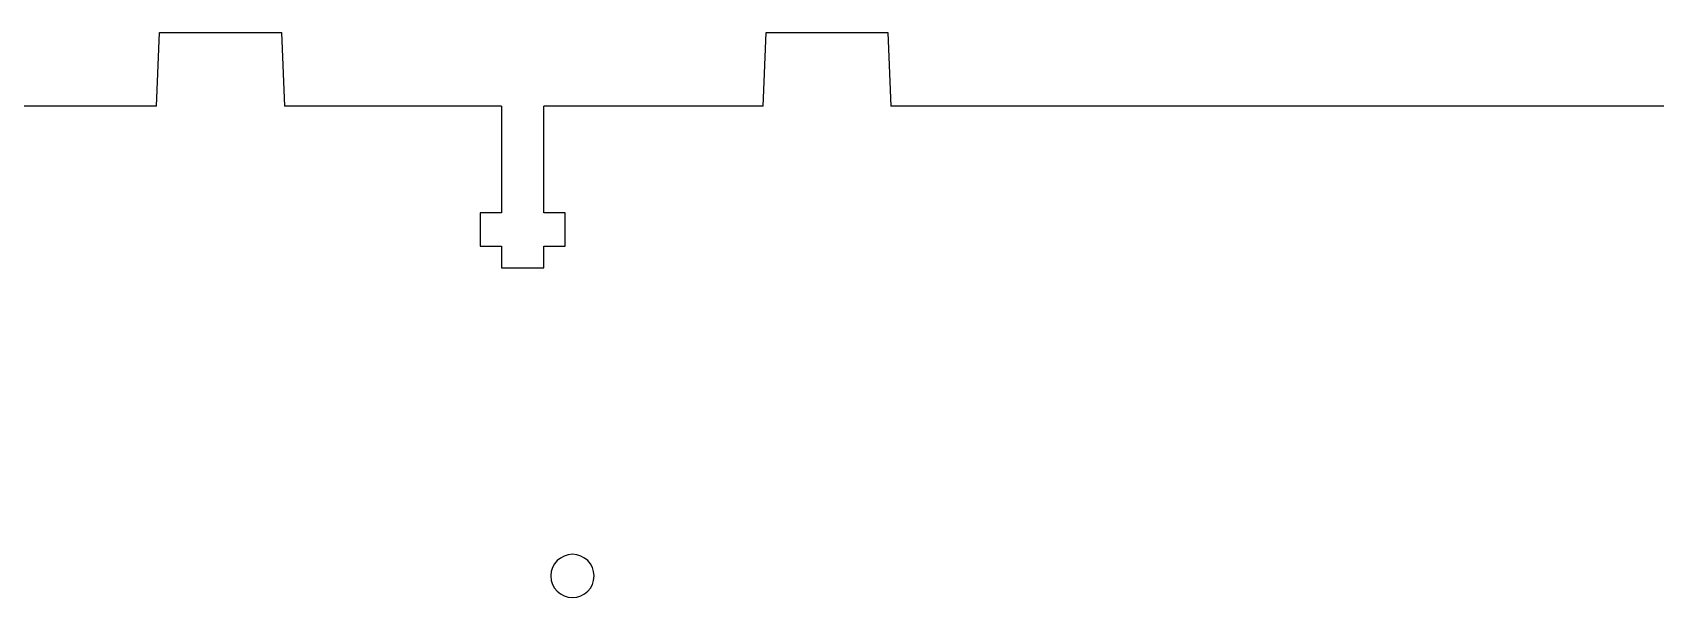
# Model space of a CAD drawing. Header units: millimetres. Extents: x 62 to 3900, y -2118 to 0.
# Drawn here: x 683.6 to 790.6, y -1332.4 to -1295.1 of the extents above; entities that cross this region are included whole.
import ezdxf

# ---------------------------------------------------------------- set-up
doc = ezdxf.new("R2010")
doc.units = ezdxf.units.MM
doc.layers.add('CUTS', color=1, linetype='Continuous', lineweight=25, true_color=0xff0000)

msp = doc.modelspace()

# ---------------------------------------------------------------- linework, layer by layer
at = {"layer": 'CUTS', "color": 1, "lineweight": 25, "true_color": 0xff0000}
for p, q in [((691.78, -1300), (691.98, -1295.13)), ((691.98, -1295.13), (700.01, -1295.13)), ((700.01, -1295.13), (700.21, -1300)), ((731.78, -1300), (731.98, -1295.13)), ((731.98, -1295.13), (740, -1295.13)), ((740, -1295.13), (740.2, -1300)), ((714.52, -1300), (714.52, -1307.02)), ((717.32, -1307.02), (717.32, -1300)), ((714.52, -1307.02), (713.12, -1307.02)), ((713.12, -1307.02), (713.12, -1309.22)), ((718.72, -1307.02), (717.32, -1307.02)), ((718.72, -1309.22), (718.72, -1307.02)), ((713.12, -1309.22), (714.52, -1309.22)), ((714.52, -1309.22), (714.52, -1310.66)), ((717.32, -1310.66), (717.32, -1309.22)), ((717.32, -1309.22), (718.72, -1309.22)), ((714.52, -1310.66), (717.32, -1310.66))]:
    msp.add_line(p, q, dxfattribs=at)
at = {"layer": 'CUTS'}
for p, q in [((691.78, -1300), (632.86, -1300)), ((714.52, -1300), (700.21, -1300)), ((731.78, -1300), (717.32, -1300)), ((799.12, -1300), (740.2, -1300))]:
    msp.add_line(p, q, dxfattribs=at)
at = {"layer": 'CUTS', "color": 1, "lineweight": 25, "true_color": 0xff0000}
for points in [[(719.2, -1329.56), (718.42, -1329.56), (717.78, -1330.2), (717.78, -1330.99)], [(720.63, -1330.99), (720.63, -1330.2), (719.99, -1329.56), (719.2, -1329.56)], [(717.78, -1330.99), (717.78, -1331.78), (718.42, -1332.41), (719.2, -1332.41)], [(719.2, -1332.41), (719.99, -1332.41), (720.63, -1331.78), (720.63, -1330.99)]]:
    msp.add_open_spline(points, degree=3, dxfattribs=at)

doc.saveas('drawing.dxf')
